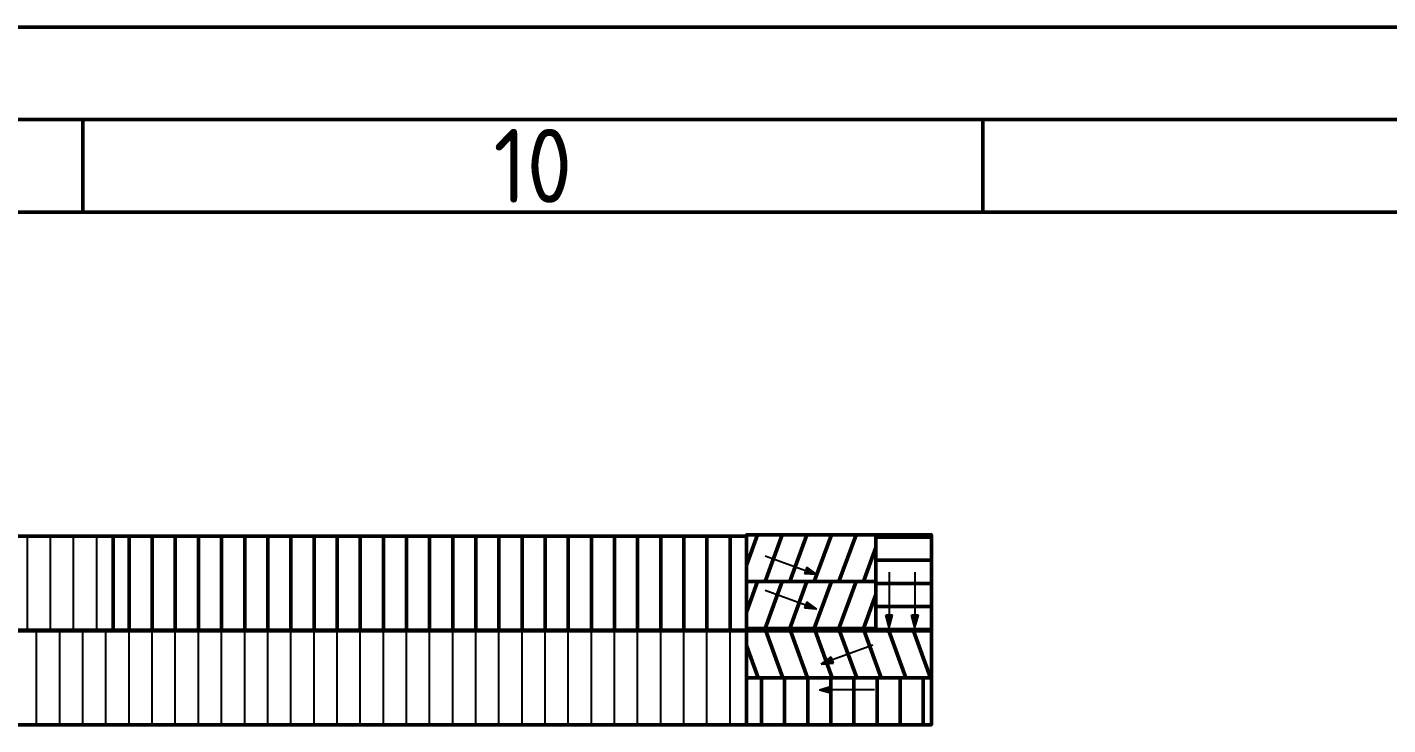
# Model space of a CAD drawing. Header units: millimetres. Extents: x 0 to 118800, y 79635 to 177025.
# Drawn here: x 87998 to 102714, y 169477 to 177025 of the extents above; entities that cross this region are included whole.
import ezdxf
from ezdxf.enums import TextEntityAlignment as Align

# ---------------------------------------------------------------- set-up
doc = ezdxf.new("R2010")
doc.units = ezdxf.units.MM
doc.header["$LTSCALE"] = 200
for name, color, linetype, lineweight in [('AM_0', 7, 'Continuous', 50), ('AM_2', 5, 'Continuous', 50), ('AM_BOR', 7, 'Continuous', 50)]:
    doc.layers.add(name, color=color, linetype=linetype, lineweight=lineweight)
doc.layers.add('TECHNOLOGIE', color=4, linetype='Continuous')
doc.styles.add('ACDINTS', font='isocp.shx', dxfattribs={"height": 1})

# ---------------------------------------------------------------- blocks, each defined once
blk = doc.blocks.new('DIN_A2')
blk.add_line((5, 415), (589, 415))
at = {"layer": 'AM_BOR', "color": 7, "lineweight": 50}
for p, q in [((0, 420), (594, 420)), ((443, 415), (443, 410)), ((491.667, 415), (491.667, 410)), ((10, 410), (584, 410))]:
    blk.add_line(p, q, dxfattribs=at)
at = {"layer": 'AM_BOR', "color": 7, "lineweight": 50, "style": 'ACDINTS'}
blk.add_text('10', height=4, dxfattribs=at).set_placement((467.333, 412.5), align=Align.MIDDLE_CENTER)
blk = doc.blocks.new('_a_Pfeil')
at = {"layer": 'TECHNOLOGIE'}
for p, q in [((-49992.7, 55302.9), (-49759.3, 55302.9)), ((-49992.7, 55302.9), (-49759.3, 55302.9)), ((-49759.3, 55284.6), (-49759.3, 55321.3)), ((-49694.1, 55302.9), (-49759.3, 55321.3)), ((-49759.3, 55284.6), (-49759.3, 55321.3)), ((-49694.1, 55302.9), (-49759.3, 55321.3)), ((-49694.1, 55303), (-49759.3, 55284.6)), ((-49694.1, 55303), (-49759.3, 55284.6)), ((-49757.7, 55286.5), (-49757.7, 55318.9)), ((-49757.7, 55318.9), (-49700, 55302.9)), ((-49757.7, 55286.5), (-49757.7, 55318.9)), ((-49757.7, 55318.9), (-49700, 55302.9)), ((-49756.5, 55287.2), (-49756.1, 55316)), ((-49756.5, 55287.2), (-49756.1, 55316)), ((-49700, 55302.9), (-49756.5, 55287.2)), ((-49700, 55302.9), (-49756.5, 55287.2)), ((-49756.1, 55316), (-49706.9, 55303.1)), ((-49756.1, 55316), (-49706.9, 55303.1)), ((-49754.9, 55289.8), (-49754.4, 55313.8)), ((-49754.9, 55289.8), (-49754.4, 55313.8)), ((-49706.9, 55303.1), (-49754.9, 55289.8)), ((-49706.9, 55303.1), (-49754.9, 55289.8)), ((-49754.4, 55313.8), (-49714, 55303.1)), ((-49754.4, 55313.8), (-49714, 55303.1)), ((-49753.2, 55291.8), (-49752.6, 55311.8)), ((-49753.2, 55291.8), (-49752.6, 55311.8)), ((-49714, 55303.1), (-49753.2, 55291.8)), ((-49714, 55303.1), (-49753.2, 55291.8)), ((-49752.6, 55311.8), (-49719.9, 55303.1)), ((-49752.6, 55311.8), (-49719.9, 55303.1)), ((-49751.4, 55294.3), (-49750.8, 55309.3)), ((-49751.4, 55294.3), (-49750.8, 55309.3)), ((-49719.9, 55303.1), (-49751.4, 55294.3)), ((-49719.9, 55303.1), (-49751.4, 55294.3)), ((-49750.8, 55309.3), (-49725.4, 55303.1)), ((-49750.8, 55309.3), (-49725.4, 55303.1)), ((-49749.8, 55296.9), (-49749.4, 55307.4)), ((-49749.8, 55296.9), (-49749.4, 55307.4)), ((-49725.4, 55303.1), (-49749.8, 55296.9)), ((-49725.4, 55303.1), (-49749.8, 55296.9)), ((-49749.4, 55307.4), (-49731.3, 55303.4)), ((-49749.4, 55307.4), (-49731.3, 55303.4)), ((-49748.6, 55299.4), (-49748.1, 55305.1)), ((-49748.6, 55299.4), (-49748.1, 55305.1)), ((-49731.3, 55303.4), (-49748.6, 55299.4)), ((-49731.3, 55303.4), (-49748.6, 55299.4)), ((-49748.1, 55305.1), (-49737, 55303.4)), ((-49748.1, 55305.1), (-49737, 55303.4)), ((-49737, 55303.4), (-49746.5, 55301.8)), ((-49737, 55303.4), (-49746.5, 55301.8)), ((-49746.5, 55301.8), (-49746.5, 55303.1)), ((-49746.5, 55301.8), (-49746.5, 55303.1))]:
    blk.add_line(p, q, dxfattribs=at)
blk = doc.blocks.new('eckumlenkung 1000 ds')
at = {"layer": 'AM_2'}
h = blk.add_hatch(dxfattribs=at)
h.set_pattern_fill('_USER', color=256, scale=250, style=0, pattern_type=0)
h.set_pattern_definition([(7e-15, (-151190.63, -152743), (0, 250), [])])
h.paths.add_polyline_path([(-1400, 508), (-2000, 508), (-2000, -533), (-1400, -533)])
h = blk.add_hatch(dxfattribs=at)
h.set_pattern_fill('_USER', color=256, scale=250, angle=110, style=0, pattern_type=0)
h.set_pattern_definition([(110, (-14100.8, -15925.1), (-234.9232, -85.505), [])])
h.paths.add_polyline_path([(0, 508), (0, 0), (-1400, 0), (-1400, 508)])
h = blk.add_hatch(dxfattribs=at)
h.set_pattern_fill('_USER', color=256, scale=250, angle=110, style=0, pattern_type=0)
h.set_pattern_definition([(110, (-14100.8, -16433.07), (-234.9232, -85.505), [])])
h.paths.add_polyline_path([(-1400, 0), (-1400, -508), (0, -508), (0, 0)])
h = blk.add_hatch(dxfattribs=at)
h.set_pattern_fill('_USER', color=256, scale=250, angle=70, style=0, pattern_type=0)
h.set_pattern_definition([(70, (-151190.63, -152951), (-234.92316, 85.50504), [])])
h.paths.add_polyline_path([(-2000, -1041), (0, -1041), (0, -533), (-2000, -533)])
h = blk.add_hatch(dxfattribs=at)
h.set_pattern_fill('_USER', color=256, scale=250, angle=90, style=0, pattern_type=0)
h.set_pattern_definition([(90, (-151190.63, -152938.5), (-250, 2e-14), [])])
h.paths.add_polyline_path([(-2000, -1041), (0, -1041), (0, -1549), (-2000, -1549)])
blk.add_line((-1400, 0), (0, 0), dxfattribs=at)
for points in [[(-1400, 508), (-2000, 508), (-2000, -533), (-1400, -533)], [(-1400, 508), (0, 508), (0, -508), (-1400, -508)], [(-2000, -1041), (0, -1041), (0, -533), (-2000, -533)], [(-2000, -1041), (0, -1041), (0, -1549), (-2000, -1549)]]:
    blk.add_lwpolyline(points, close=True, dxfattribs=at)
at = {"layer": 'AM_2', "yscale": 2, "zscale": 2}
for p, xscale, rotation in [((-131985, 70019), 2.00000000000245, 200.0000000004078), ((-112428, -99883), 2, 270), ((-112149, -99883), 2, 270), ((-131985, 69646), 2.00000000000245, 200.0000000004078), ((54759, -138820), 1.999999999992497, 340.0000000003757)]:
    blk.add_blockref('_a_Pfeil', p, dxfattribs=dict(at, xscale=xscale, rotation=rotation))
at = {"layer": 'AM_2', "xscale": 2, "yscale": 2, "zscale": 2}
blk.add_blockref('_a_Pfeil', (98600, -111775), dxfattribs=at)

msp = doc.modelspace()

# ---------------------------------------------------------------- hatches: boundary and pattern name
at = {"layer": 'AM_2'}
h = msp.add_hatch(dxfattribs=at)
h.set_pattern_fill('_USER', color=256, scale=250, angle=90, style=0, pattern_type=0)
h.set_pattern_definition([(90, (51600, 119868.4), (-250, 2e-14), [])])
h.paths.add_polyline_path([(88928, 171518), (88928, 170502), (95778, 170502), (95778, 171518)])
at = {"layer": 'TECHNOLOGIE'}
h = msp.add_hatch(dxfattribs=at)
h.set_pattern_fill('_USER', color=256, scale=250, angle=90, style=0, pattern_type=0)
h.set_pattern_definition([(90, (36000, 119868.4), (-250, 2e-14), [])])
h.paths.add_polyline_path([(73328, 171518), (73328, 170502), (88928, 170502), (88928, 171518)])
h = msp.add_hatch(dxfattribs=at)
h.set_pattern_fill('_USER', color=256, scale=250, angle=90, style=0, pattern_type=0)
h.set_pattern_definition([(90, (51600, 118843.4), (-250, 2e-14), [])])
h.paths.add_polyline_path([(86778, 170493), (86778, 169477), (95778, 169477), (95778, 170493)])

# ---------------------------------------------------------------- linework, layer by layer
at = {"layer": 'AM_0'}
for points in [[(73328, 171518), (73328, 170502), (88928, 170502), (88928, 171518)], [(86778, 170493), (86778, 169477), (95778, 169477), (95778, 170493)]]:
    msp.add_lwpolyline(points, close=True, dxfattribs=at)
at = {"layer": 'AM_2'}
msp.add_lwpolyline([(88928, 171518), (88928, 170502), (95778, 170502), (95778, 171518)], close=True, dxfattribs=at)

# ---------------------------------------------------------------- block references
at = {"layer": 'AM_0', "xscale": 200, "yscale": 200, "zscale": 200}
msp.add_blockref('DIN_A2', (0, 93025), dxfattribs=at)
at = {"layer": 'AM_0', "xscale": -1}
msp.add_blockref('eckumlenkung 1000 ds', (95778, 171026), dxfattribs=at)

doc.saveas('drawing.dxf')
